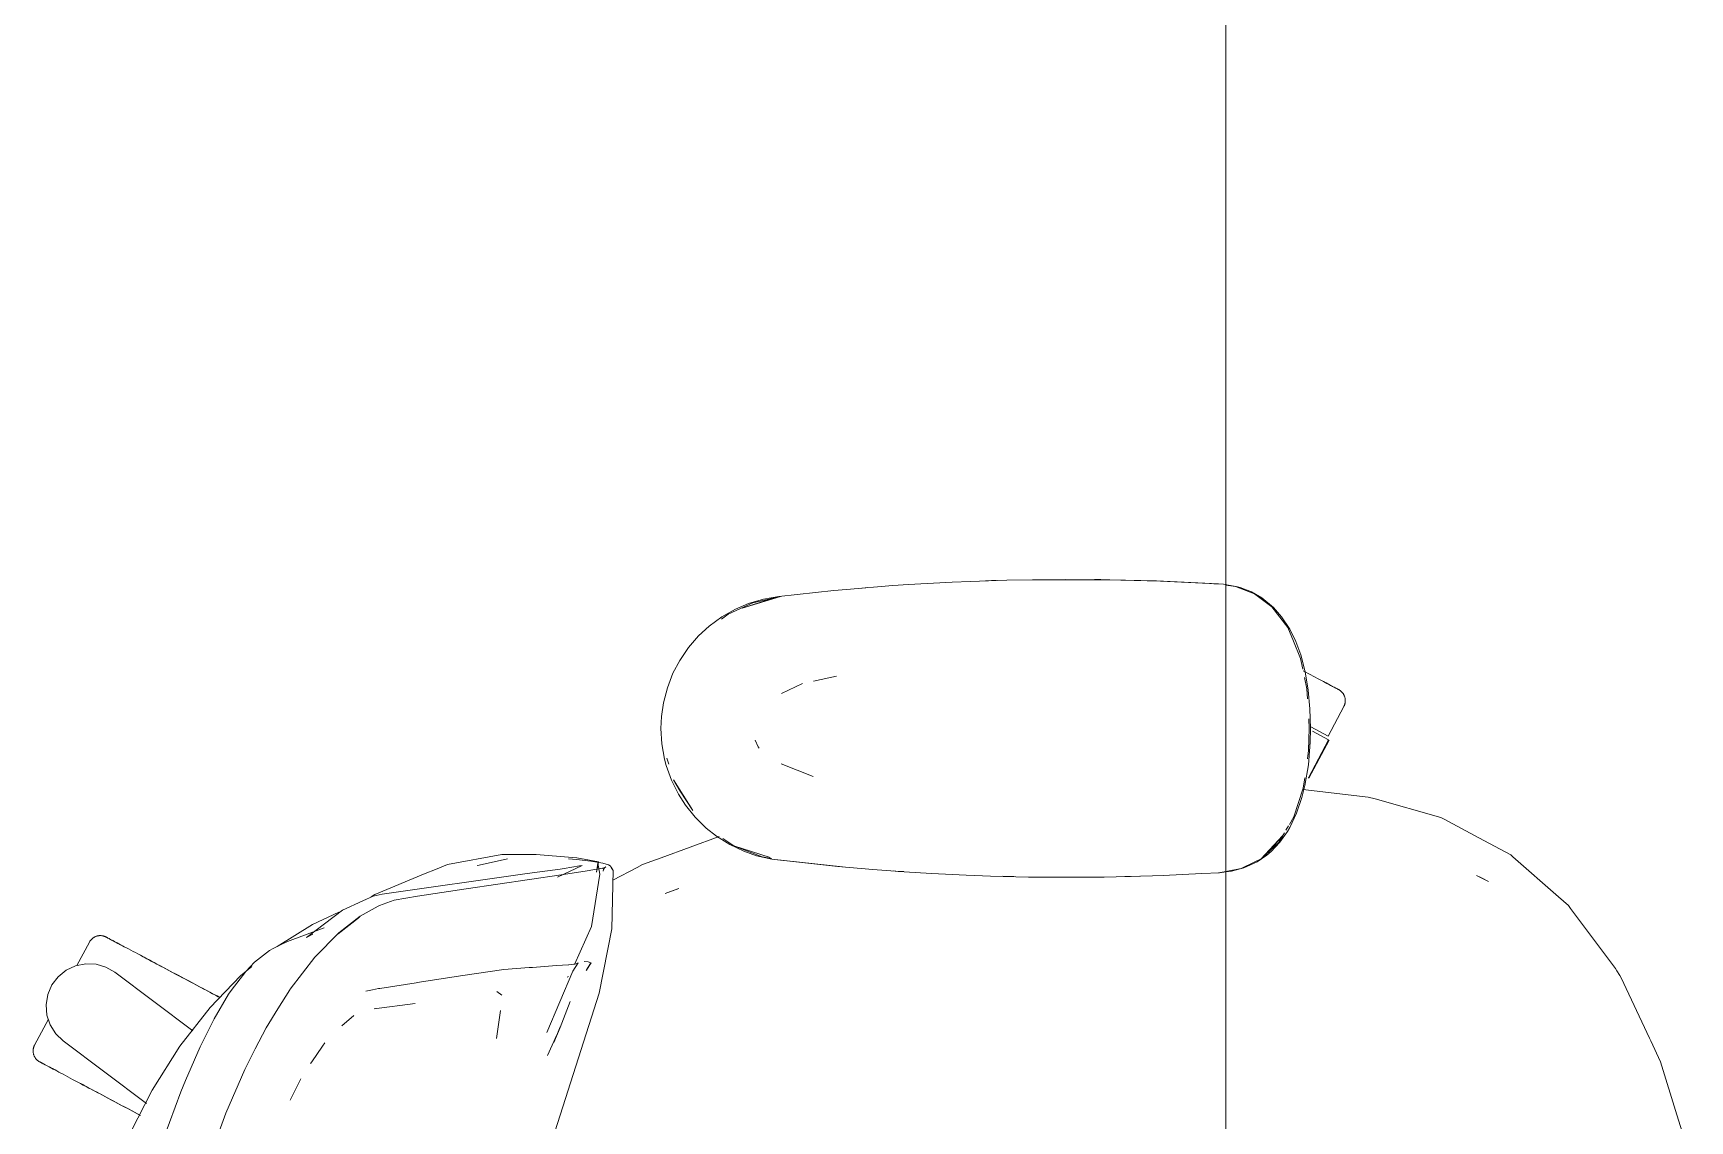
# Model space of a CAD drawing. Header units: millimetres. Extents: x 79795 to 317870, y -36033 to 97293.
# Drawn here: x 158379 to 158918, y 33325 to 33679 of the extents above; entities that cross this region are included whole.
import ezdxf

# ---------------------------------------------------------------- set-up
doc = ezdxf.new("R2010")
doc.units = ezdxf.units.MM
doc.header["$MEASUREMENT"] = 0
doc.layers.add('G-IMPT', color=8, linetype='CONTINUOUS', lineweight=9)
doc.layers.add('I-FURN', color=8, linetype='CONTINUOUS', lineweight=9)

msp = doc.modelspace()

# ---------------------------------------------------------------- linework, layer by layer
at = {"layer": 'G-IMPT'}
for p, q in [((158639.69, 33498.06), (158621.77, 33496.16)), ((158643.82, 33498.41), (158639.69, 33498.06)), ((158658.88, 33499.66), (158643.82, 33498.41)), ((158650.7, 33499.01), (158649.02, 33498.84)), ((158658.88, 33499.66), (158663.97, 33499.98)), ((158663.97, 33499.98), (158678.11, 33500.79)), ((158684.13, 33501.05), (158678.11, 33500.79)), ((158684.13, 33501.05), (158695.89, 33501.43)), ((158689.02, 33501.19), (158690.95, 33501.3)), ((158690.95, 33501.3), (158692.45, 33501.31)), ((158704.31, 33501.6), (158695.89, 33501.43)), ((158704.31, 33501.6), (158715.1, 33501.69)), ((158704.31, 33501.6), (158724.49, 33501.65)), ((158704.31, 33501.6), (158734.33, 33501.48)), ((158734.33, 33501.48), (158715.1, 33501.69)), ((158724.49, 33501.65), (158734.33, 33501.48)), ((158724.49, 33501.65), (158745.89, 33501.14)), ((158724.49, 33501.65), (158744.68, 33501.18)), ((158724.49, 33501.61), (158726.53, 33501.63)), ((158726.53, 33501.63), (158728.44, 33501.55)), ((158734.33, 33501.48), (158745.89, 33501.14)), ((158745.89, 33501.14), (158744.68, 33501.18)), ((158744.68, 33501.18), (158766.47, 33500.09)), ((158744.68, 33501.18), (158764.86, 33500.21)), ((158745.89, 33501.14), (158766.47, 33500.09)), ((158763.34, 33500.26), (158764.86, 33500.21)), ((158766.47, 33500.09), (158764.86, 33500.21)), ((158766.47, 33500.09), (158768.11, 33499.84)), ((158770.33, 33499.38), (158767.16, 33499.86)), ((158770.51, 33499.4), (158768.11, 33499.84)), ((158770.33, 33499.38), (158776.52, 33496.97)), ((158770.51, 33499.4), (158771.85, 33499.03)), ((158775.5, 33497.64), (158771.85, 33499.03)), ((158775.5, 33497.64), (158778.93, 33495.68)), ((158613.31, 33494.11), (158605.25, 33490.38)), ((158607.62, 33491.99), (158611.86, 33493.8)), ((158622.28, 33496.16), (158609.82, 33492.33)), ((158609.82, 33492.33), (158618.97, 33495.24)), ((158611.86, 33493.8), (158616.73, 33495.26)), ((158613.31, 33494.11), (158621.72, 33496.03)), ((158621.77, 33496.16), (158616.73, 33495.26)), ((158622.28, 33496.16), (158618.97, 33495.24)), ((158776.52, 33496.97), (158782.15, 33492.8)), ((158778.93, 33495.68), (158782.67, 33492.6)), ((158782.15, 33492.8), (158787.37, 33486.01)), ((158785.34, 33489.56), (158782.67, 33492.6)), ((158599.1, 33486.48), (158603.18, 33489.47)), ((158603.14, 33488.78), (158605.25, 33490.38)), ((158607.62, 33491.99), (158603.18, 33489.47)), ((158787.99, 33485.51), (158785.34, 33489.56)), ((158592.34, 33479.48), (158595.66, 33483.31)), ((158599.1, 33486.48), (158595.66, 33483.31)), ((158787.37, 33486.01), (158789.21, 33481.62)), ((158787.99, 33485.51), (158789.97, 33481.44)), ((158791.53, 33475.99), (158789.21, 33481.62)), ((158791.56, 33477.11), (158789.97, 33481.44)), ((158589.51, 33475.31), (158592.34, 33479.48)), ((158791.53, 33475.99), (158792.24, 33472.53)), ((158791.56, 33477.11), (158792.99, 33471.63)), ((158587.32, 33471.15), (158585.49, 33466.43)), ((158589.51, 33475.31), (158587.32, 33471.15)), ((158793.99, 33465.69), (158792.99, 33471.63)), ((158584.22, 33461.57), (158585.49, 33466.43)), ((158622.65, 33464.58), (158629.44, 33467.85)), ((158640.48, 33470.19), (158633.05, 33468.62)), ((158792.81, 33469.78), (158793.57, 33466.03)), ((158793.57, 33466.03), (158793.77, 33462.83)), ((158793.99, 33465.69), (158794.55, 33459.54)), ((158584.22, 33461.57), (158583.58, 33457.05)), ((158583.4, 33453.21), (158583.58, 33457.05)), ((158794.17, 33456.32), (158794.36, 33453.21)), ((158794.73, 33453.21), (158794.55, 33459.54)), ((158583.4, 33453.21), (158583.7, 33448.17)), ((158614.02, 33449.38), (158615.03, 33447.16)), ((158794.13, 33446.04), (158794.36, 33453.21)), ((158794.65, 33448.7), (158794.73, 33453.21)), ((158583.7, 33448.17), (158584.58, 33443.22)), ((158585.94, 33441.53), (158585.33, 33443.56)), ((158615.03, 33447.16), (158615.33, 33446.71)), ((158794.13, 33446.04), (158793.74, 33443.26)), ((158794.65, 33448.7), (158794.07, 33441.38)), ((158584.58, 33443.22), (158585.15, 33441.09)), ((158586.86, 33436.32), (158585.15, 33441.09)), ((158632.98, 33437.49), (158622.56, 33441.63)), ((158792.95, 33434.62), (158794.07, 33441.38)), ((158586.86, 33436.32), (158589.1, 33431.81)), ((158587.5, 33436.41), (158589.66, 33432.74)), ((158587.5, 33436.41), (158593.82, 33426.46)), ((158792.4, 33433.78), (158789.37, 33424.39)), ((158791.98, 33430.7), (158792.95, 33434.62)), ((158792.28, 33433.28), (158813.56, 33430.86)), ((158792.87, 33437.07), (158792.4, 33433.78)), ((158589.1, 33431.81), (158591.36, 33428.26)), ((158589.66, 33432.74), (158593.82, 33426.46)), ((158594.55, 33424.28), (158591.36, 33428.26)), ((158791.98, 33430.7), (158790.24, 33425.61)), ((158815.82, 33430.23), (158813.56, 33430.86)), ((158815.82, 33430.23), (158837.17, 33424.22)), ((158594.55, 33424.28), (158598.16, 33420.74)), ((158789.37, 33424.39), (158787.91, 33421.94)), ((158790.24, 33425.61), (158788.03, 33420.97)), ((158837.17, 33424.22), (158838.28, 33423.62)), ((158838.28, 33423.62), (158849.52, 33417.61)), ((158602.36, 33417.99), (158583.42, 33411.05)), ((158598.16, 33420.74), (158601.46, 33418.11)), ((158605.79, 33415.38), (158601.46, 33418.11)), ((158607.11, 33414.99), (158603.54, 33417.41)), ((158785.6, 33418.18), (158778.7, 33410.78)), ((158785.6, 33418.18), (158784.32, 33416.71)), ((158786.29, 33419.24), (158784.41, 33416.09)), ((158784.78, 33416.14), (158787.23, 33419.6)), ((158787.63, 33421.47), (158786.77, 33420.03)), ((158788.03, 33420.97), (158787.23, 33419.6)), ((158849.52, 33417.61), (158859.95, 33412.03)), ((158531.64, 33412.15), (158513.94, 33408.91)), ((158531.64, 33412.15), (158538.61, 33412.18)), ((158538.61, 33412.18), (158542.78, 33412.18)), ((158546.73, 33411.84), (158542.78, 33412.18)), ((158556.06, 33411.03), (158546.73, 33411.84)), ((158605.79, 33415.38), (158610.37, 33413.19)), ((158607.11, 33414.99), (158609.82, 33414.09)), ((158607.11, 33414.99), (158618.97, 33411.17)), ((158616.33, 33411.38), (158608.15, 33414.58)), ((158609.82, 33414.09), (158618.97, 33411.17)), ((158610.37, 33413.19), (158614.5, 33411.74)), ((158619.47, 33410.59), (158614.5, 33411.74)), ((158619.39, 33410.8), (158616.33, 33411.38)), ((158777.37, 33409.76), (158780.59, 33411.96)), ((158784.41, 33416.09), (158778.7, 33410.78)), ((158778.7, 33410.78), (158781.11, 33413.02)), ((158781.91, 33413.1), (158780.59, 33411.96)), ((158784.19, 33416.55), (158781.11, 33413.02)), ((158781.91, 33413.1), (158784.78, 33416.14)), ((158860.62, 33411.44), (158859.95, 33412.03)), ((158875.41, 33398.42), (158860.62, 33411.44)), ((158490.27, 33399.13), (158506.72, 33405.93)), ((158539.92, 33405.96), (158492.7, 33399.29)), ((158506.72, 33405.93), (158510.09, 33407.32)), ((158513.94, 33408.91), (158510.09, 33407.32)), ((158524.2, 33408.7), (158523.62, 33408.54)), ((158533.51, 33410.74), (158524.2, 33408.7)), ((158539.92, 33405.96), (158550.58, 33407.4)), ((158557.77, 33408.6), (158549.78, 33404.8)), ((158551.88, 33407.62), (158550.58, 33407.4)), ((158558.74, 33406.69), (158550.89, 33405.58)), ((158551.88, 33407.62), (158556.9, 33408.45)), ((158555.89, 33410.51), (158553.3, 33410.73)), ((158560.58, 33410), (158555.89, 33410.51)), ((158556.06, 33411.03), (158556.53, 33410.99)), ((158556.53, 33410.99), (158560.78, 33410.18)), ((158557.77, 33408.6), (158556.9, 33408.45)), ((158565, 33407.8), (158558.74, 33406.69)), ((158561.19, 33409.92), (158560.58, 33410)), ((158560.78, 33410.18), (158563.1, 33409.73)), ((158561.19, 33409.92), (158564.47, 33409.38)), ((158562.38, 33406.45), (158563.1, 33409.73)), ((158562.38, 33406.45), (158562.87, 33409.32)), ((158562.87, 33409.32), (158563.55, 33405.74)), ((158564.38, 33407.63), (158565.48, 33408.19)), ((158564.38, 33407.63), (158565, 33407.8)), ((158566.33, 33408.83), (158564.47, 33409.38)), ((158564.58, 33406.75), (158564.66, 33407.25)), ((158564.98, 33407.79), (158564.66, 33407.25)), ((158564.98, 33407.79), (158565.48, 33408.19)), ((158566.33, 33408.83), (158566.87, 33408.51)), ((158566.87, 33408.51), (158567.24, 33408.02)), ((158567.85, 33406.98), (158567.24, 33408.02)), ((158567.37, 33407.39), (158567.24, 33408.02)), ((158567.24, 33408.02), (158567.27, 33407.94)), ((158567.37, 33407.39), (158567.27, 33407.94)), ((158567.47, 33388), (158567.85, 33406.98)), ((158567.79, 33403.79), (158575.69, 33407.94)), ((158575.69, 33407.94), (158577.45, 33408.86)), ((158583.42, 33411.05), (158577.45, 33408.86)), ((158619.47, 33410.59), (158642.42, 33408.13)), ((158619.47, 33410.59), (158622.28, 33410.26)), ((158619.47, 33410.59), (158640.9, 33408.24)), ((158642.42, 33408.13), (158622.28, 33410.26)), ((158640.9, 33408.24), (158652.3, 33407.25)), ((158662.59, 33406.52), (158652.3, 33407.25)), ((158660.55, 33406.66), (158659.13, 33406.79)), ((158660.55, 33406.66), (158662.45, 33406.57)), ((158662.59, 33406.52), (158671.46, 33405.96)), ((158682.76, 33405.42), (158671.46, 33405.96)), ((158759.42, 33405.92), (158746.86, 33405.31)), ((158759.42, 33405.92), (158765.09, 33406.21)), ((158767.16, 33406.64), (158764.86, 33406.21)), ((158765.09, 33406.21), (158767.16, 33406.47)), ((158772.21, 33407.58), (158767.16, 33406.64)), ((158767.16, 33406.47), (158769.09, 33406.71)), ((158769.09, 33406.71), (158773.05, 33407.77)), ((158776.46, 33409.68), (158772.21, 33407.58)), ((158777.37, 33409.76), (158773.05, 33407.77)), ((158776.46, 33409.68), (158778.7, 33410.78)), ((158520.01, 33401.02), (158504.24, 33398.63)), ((158550.89, 33405.58), (158520.01, 33401.02)), ((158560.84, 33388.7), (158563.55, 33405.74)), ((158584.73, 33399.46), (158589.19, 33401.09)), ((158589.19, 33401.09), (158585.31, 33399.71)), ((158682.76, 33405.42), (158690.64, 33405.13)), ((158702.95, 33404.83), (158690.64, 33405.13)), ((158694.51, 33405.05), (158696.17, 33404.97)), ((158696.17, 33404.97), (158698.25, 33404.97)), ((158702.95, 33404.83), (158708.42, 33404.76)), ((158723.13, 33404.75), (158708.42, 33404.76)), ((158727.65, 33404.81), (158723.13, 33404.75)), ((158727.65, 33404.81), (158743.32, 33405.18)), ((158734.37, 33404.98), (158736.21, 33404.98)), ((158739.27, 33405.1), (158736.59, 33404.98)), ((158743.32, 33405.18), (158746.86, 33405.31)), ((158850.36, 33404.59), (158848.76, 33405.37)), ((158852.65, 33403.42), (158848.76, 33405.37)), ((158852.65, 33403.42), (158850.36, 33404.59)), ((158486.35, 33397.08), (158479.83, 33394.04)), ((158485.53, 33392.07), (158491.36, 33395.36)), ((158486.35, 33397.08), (158489.71, 33398.64)), ((158489.1, 33398.36), (158490.27, 33399.13)), ((158492.7, 33399.29), (158489.71, 33398.64)), ((158491.36, 33395.36), (158491.78, 33395.58)), ((158496.57, 33397.33), (158491.78, 33395.58)), ((158496.57, 33397.33), (158504.24, 33398.63)), ((158584.73, 33399.46), (158585.31, 33399.71)), ((158875.41, 33398.42), (158878.66, 33395.55)), ((158879.39, 33394.59), (158878.66, 33395.55)), ((158468.12, 33385.1), (158479.83, 33394.04)), ((158478.64, 33393.37), (158470.01, 33389.39)), ((158478.35, 33386.35), (158485.3, 33391.75)), ((158485.53, 33392.07), (158478.56, 33386.65)), ((158485.3, 33391.75), (158481.92, 33389.16)), ((158893.96, 33375.09), (158879.39, 33394.59)), ((158470.01, 33389.39), (158458.56, 33382.26)), ((158473.78, 33388.33), (158461.87, 33383.82)), ((158468.12, 33385.1), (158470.15, 33386.26)), ((158470.82, 33378.75), (158478.56, 33386.65)), ((158478.35, 33386.35), (158481.92, 33389.16)), ((158560.84, 33388.7), (158555.23, 33376.35)), ((158567.47, 33388), (158563.27, 33367.04)), ((158456.07, 33380.96), (158451.2, 33377.1)), ((158456.07, 33380.96), (158457.2, 33381.57)), ((158457.2, 33381.57), (158459.64, 33382.75)), ((158459.64, 33382.75), (158461.87, 33383.82)), ((158448.31, 33374.07), (158443.6, 33367.94)), ((158446.64, 33372.65), (158450.31, 33375.65)), ((158451.2, 33377.1), (158448.31, 33374.07)), ((158470.82, 33378.75), (158462.8, 33368.32)), ((158518.18, 33372.68), (158532.25, 33374.71)), ((158532.33, 33374.72), (158532.25, 33374.71)), ((158532.33, 33374.72), (158540.57, 33375.34)), ((158540.57, 33375.34), (158541.56, 33375.41)), ((158541.56, 33375.41), (158549.42, 33375.98)), ((158554.73, 33374.2), (158546.29, 33354.22)), ((158549.42, 33375.98), (158553.29, 33376.27)), ((158553.38, 33376.28), (158553.29, 33376.27)), ((158553.38, 33376.28), (158555.76, 33376.57)), ((158556.49, 33376.86), (158554.73, 33374.2)), ((158555.77, 33376.58), (158555.76, 33376.57)), ((158555.77, 33376.58), (158556.49, 33376.86)), ((158558.41, 33377.33), (158559.76, 33377.17)), ((158559.11, 33374.41), (158560.63, 33376.89)), ((158560.69, 33376.87), (158559.11, 33374.41)), ((158560.63, 33376.89), (158559.14, 33374.42)), ((158559.76, 33377.17), (158560.63, 33376.89)), ((158560.69, 33376.87), (158560.63, 33376.89)), ((158893.96, 33375.09), (158894.42, 33374.32)), ((158894.42, 33374.32), (158895.36, 33372.74)), ((158446.64, 33372.65), (158436.68, 33362.36)), ((158458.75, 33361.96), (158462.63, 33368.06)), ((158462.63, 33368.06), (158462.8, 33368.32)), ((158487.37, 33367.63), (158489.53, 33368.09)), ((158489.53, 33368.09), (158491.51, 33368.52)), ((158491.98, 33368.59), (158491.51, 33368.52)), ((158503.71, 33370.39), (158491.98, 33368.59)), ((158503.71, 33370.39), (158504.31, 33370.49)), ((158504.82, 33370.57), (158504.31, 33370.49)), ((158518.18, 33372.68), (158504.82, 33370.57)), ((158553.28, 33372.48), (158552.84, 33372.21)), ((158895.78, 33372.03), (158895.36, 33372.74)), ((158895.78, 33372.03), (158905.05, 33352.39)), ((158438, 33358.65), (158442.73, 33366.65)), ((158443.6, 33367.94), (158442.73, 33366.65)), ((158503.41, 33363.71), (158490.05, 33361.93)), ((158531.59, 33366.33), (158529.95, 33367.61)), ((158547.28, 33316.8), (158563.27, 33367.04)), ((158550.59, 33355.85), (158553.85, 33364.32)), ((158426.88, 33349.76), (158436.68, 33362.36)), ((158437.69, 33358.05), (158433.69, 33350.04)), ((158437.69, 33358.05), (158438, 33358.65)), ((158458.75, 33361.96), (158454.98, 33355.73)), ((158479.55, 33356.43), (158483.46, 33359.77)), ((158490.05, 33361.93), (158490.52, 33362.08)), ((158531.24, 33361.39), (158529.84, 33352.22)), ((158531.24, 33361.39), (158531.2, 33361.04)), ((158451.41, 33348.94), (158454.98, 33355.73)), ((158549.57, 33353.48), (158546.52, 33346.76)), ((158548.57, 33350.95), (158550.6, 33356.06)), ((158550.6, 33356.06), (158548.57, 33350.94)), ((158550.59, 33355.85), (158548.57, 33350.95)), ((158905.05, 33352.39), (158905.48, 33351.47)), ((158417.9, 33335.46), (158426.88, 33349.76)), ((158433.47, 33349.6), (158428.7, 33338.64)), ((158433.47, 33349.6), (158433.69, 33350.04)), ((158451.41, 33348.94), (158448.03, 33342.22)), ((158473.28, 33349.8), (158469.78, 33344.67)), ((158473.28, 33349.8), (158474.03, 33350.9)), ((158908.67, 33344.71), (158905.48, 33351.47)), ((158441.85, 33327.99), (158448.03, 33342.22)), ((158469.78, 33344.67), (158469.39, 33344.09)), ((158908.67, 33344.71), (158913.99, 33327.44)), ((158428.7, 33338.64), (158427.22, 33334.96)), ((158466.25, 33339.19), (158462.71, 33332.22)), ((158410.81, 33321.68), (158417.9, 33335.46)), ((158421.62, 33319.89), (158427.22, 33334.96)), ((158436.39, 33313.11), (158441.85, 33327.99)), ((158913.99, 33327.44), (158918.19, 33313.83))]:
    msp.add_line(p, q, dxfattribs=at)
at = {"layer": 'I-FURN'}
for p, q in [((158767.16, 34217.67), (158767.16, 32617.67)), ((158767.16, 32617.67), (158767.16, 34217.67)), ((158793.22, 33471.51), (158792.38, 33471.95)), ((158794.03, 33471.07), (158793.22, 33471.51)), ((158794.82, 33470.66), (158794.03, 33471.07)), ((158795.58, 33470.25), (158794.82, 33470.66)), ((158796.31, 33469.86), (158795.58, 33470.25)), ((158797.02, 33469.48), (158796.31, 33469.86)), ((158797.7, 33469.12), (158797.02, 33469.48)), ((158798.35, 33468.78), (158797.7, 33469.12)), ((158798.96, 33468.45), (158798.35, 33468.78)), ((158799.55, 33468.14), (158798.96, 33468.45)), ((158799.24, 33468.31), (158799.8, 33468)), ((158800.1, 33467.85), (158799.55, 33468.14)), ((158799.8, 33468), (158800.34, 33467.72)), ((158800.61, 33467.57), (158800.1, 33467.85)), ((158800.34, 33467.72), (158800.84, 33467.45)), ((158801.1, 33467.32), (158800.61, 33467.57)), ((158800.84, 33467.45), (158801.31, 33467.2)), ((158801.54, 33467.08), (158801.1, 33467.32)), ((158801.31, 33467.2), (158801.74, 33466.98)), ((158801.95, 33466.86), (158801.54, 33467.08)), ((158801.74, 33466.98), (158802.13, 33466.77)), ((158802.33, 33466.66), (158801.95, 33466.86)), ((158802.13, 33466.77), (158802.48, 33466.58)), ((158802.66, 33466.48), (158802.33, 33466.66)), ((158802.48, 33466.58), (158802.8, 33466.41)), ((158802.96, 33466.33), (158802.66, 33466.48)), ((158802.8, 33466.41), (158803.08, 33466.26)), ((158803.22, 33466.19), (158802.96, 33466.33)), ((158803.08, 33466.26), (158803.32, 33466.13)), ((158803.44, 33466.07), (158803.22, 33466.19)), ((158803.32, 33466.13), (158803.52, 33466.03)), ((158803.62, 33465.98), (158803.44, 33466.07)), ((158803.52, 33466.03), (158803.69, 33465.94)), ((158803.76, 33465.9), (158803.62, 33465.98)), ((158803.69, 33465.94), (158803.81, 33465.87)), ((158803.86, 33465.85), (158803.76, 33465.9)), ((158803.81, 33465.87), (158803.89, 33465.83)), ((158803.92, 33465.82), (158803.86, 33465.85)), ((158803.89, 33465.83), (158803.93, 33465.81)), ((158803.94, 33465.81), (158803.92, 33465.82)), ((158803.93, 33465.81), (158803.94, 33465.81)), ((158803.94, 33465.81), (158804.08, 33465.73)), ((158804.08, 33465.73), (158804.22, 33465.64)), ((158804.22, 33465.64), (158804.35, 33465.55)), ((158804.35, 33465.55), (158804.48, 33465.46)), ((158804.48, 33465.46), (158804.61, 33465.36)), ((158804.61, 33465.36), (158804.73, 33465.25)), ((158804.73, 33465.25), (158804.85, 33465.14)), ((158804.85, 33465.14), (158804.96, 33465.03)), ((158800.45, 33450.67), (158805.6, 33460.36)), ((158804.96, 33465.03), (158805.07, 33464.91)), ((158805.07, 33464.91), (158805.17, 33464.79)), ((158805.17, 33464.79), (158805.27, 33464.66)), ((158805.27, 33464.66), (158805.37, 33464.53)), ((158805.37, 33464.53), (158805.45, 33464.4)), ((158805.45, 33464.4), (158805.54, 33464.26)), ((158805.54, 33464.26), (158805.62, 33464.12)), ((158805.62, 33460.39), (158805.6, 33460.36)), ((158805.62, 33464.12), (158805.69, 33463.97)), ((158805.69, 33460.54), (158805.62, 33460.39)), ((158805.69, 33463.97), (158805.75, 33463.82)), ((158805.76, 33460.69), (158805.69, 33460.54)), ((158805.75, 33463.82), (158805.81, 33463.67)), ((158805.82, 33460.84), (158805.76, 33460.69)), ((158805.81, 33463.67), (158805.87, 33463.52)), ((158805.87, 33460.99), (158805.82, 33460.84)), ((158805.87, 33463.52), (158805.92, 33463.37)), ((158805.92, 33461.14), (158805.87, 33460.99)), ((158805.92, 33463.37), (158805.96, 33463.21)), ((158805.96, 33461.3), (158805.92, 33461.14)), ((158805.96, 33463.21), (158805.99, 33463.06)), ((158806, 33461.45), (158805.96, 33461.3)), ((158805.99, 33463.06), (158806.02, 33462.9)), ((158806.02, 33461.61), (158806, 33461.45)), ((158806.02, 33462.9), (158806.05, 33462.74)), ((158806.05, 33461.77), (158806.02, 33461.61)), ((158806.05, 33462.74), (158806.06, 33462.58)), ((158806.06, 33461.93), (158806.05, 33461.77)), ((158806.06, 33462.58), (158806.07, 33462.42)), ((158806.07, 33462.09), (158806.06, 33461.93)), ((158806.07, 33462.42), (158806.08, 33462.26)), ((158806.08, 33462.26), (158806.07, 33462.09)), ((158800.64, 33449.44), (158794.07, 33437.08)), ((158794.24, 33436.99), (158800.81, 33449.35)), ((158794.82, 33453.66), (158800.45, 33450.67)), ((158795.35, 33452.25), (158800.64, 33449.44)), ((158794.07, 33437.08), (158793.97, 33437.13)), ((158397.75, 33384.16), (158397.85, 33384.29)), ((158397.85, 33384.29), (158397.96, 33384.41)), ((158397.96, 33384.41), (158398.07, 33384.53)), ((158398.07, 33384.53), (158398.18, 33384.64)), ((158398.18, 33384.64), (158398.3, 33384.75)), ((158398.3, 33384.75), (158398.42, 33384.85)), ((158398.42, 33384.85), (158398.55, 33384.95)), ((158398.55, 33384.95), (158398.68, 33385.05)), ((158398.68, 33385.05), (158398.82, 33385.14)), ((158398.82, 33385.14), (158398.95, 33385.22)), ((158398.95, 33385.22), (158399.1, 33385.3)), ((158399.1, 33385.3), (158399.24, 33385.37)), ((158399.24, 33385.37), (158399.39, 33385.44)), ((158399.39, 33385.44), (158399.54, 33385.5)), ((158399.54, 33385.5), (158399.69, 33385.55)), ((158399.69, 33385.55), (158399.84, 33385.6)), ((158399.84, 33385.6), (158400, 33385.64)), ((158400, 33385.64), (158400.15, 33385.67)), ((158400.15, 33385.67), (158400.31, 33385.7)), ((158400.31, 33385.7), (158400.47, 33385.73)), ((158400.47, 33385.73), (158400.63, 33385.74)), ((158400.63, 33385.74), (158400.79, 33385.75)), ((158400.79, 33385.75), (158400.96, 33385.76)), ((158400.96, 33385.76), (158401.12, 33385.75)), ((158401.12, 33385.75), (158401.28, 33385.74)), ((158401.28, 33385.74), (158401.44, 33385.73)), ((158401.44, 33385.73), (158401.6, 33385.71)), ((158401.6, 33385.71), (158401.76, 33385.68)), ((158401.76, 33385.68), (158401.91, 33385.64)), ((158401.91, 33385.64), (158402.07, 33385.6)), ((158402.07, 33385.6), (158402.22, 33385.55)), ((158402.22, 33385.55), (158402.38, 33385.5)), ((158402.38, 33385.5), (158402.53, 33385.44)), ((158402.53, 33385.44), (158402.67, 33385.38)), ((158402.67, 33385.38), (158402.82, 33385.31)), ((158402.82, 33385.31), (158402.86, 33385.28)), ((158402.86, 33385.28), (158402.88, 33385.27)), ((158402.9, 33385.26), (158402.86, 33385.28)), ((158402.86, 33385.28), (158402.86, 33385.28)), ((158402.88, 33385.27), (158402.94, 33385.24)), ((158402.99, 33385.22), (158402.9, 33385.26)), ((158402.94, 33385.24), (158403.04, 33385.19)), ((158403.11, 33385.15), (158402.99, 33385.22)), ((158403.04, 33385.19), (158403.18, 33385.11)), ((158403.27, 33385.07), (158403.11, 33385.15)), ((158403.18, 33385.11), (158403.36, 33385.02)), ((158403.47, 33384.96), (158403.27, 33385.07)), ((158403.36, 33385.02), (158403.58, 33384.9)), ((158403.71, 33384.83), (158403.47, 33384.96)), ((158403.58, 33384.9), (158403.83, 33384.76)), ((158403.99, 33384.68), (158403.71, 33384.83)), ((158403.83, 33384.76), (158404.13, 33384.61)), ((158404.31, 33384.51), (158403.99, 33384.68)), ((158404.13, 33384.61), (158404.47, 33384.43)), ((158404.66, 33384.32), (158404.31, 33384.51)), ((158404.47, 33384.43), (158404.84, 33384.23)), ((158405.06, 33384.11), (158404.66, 33384.32)), ((158404.84, 33384.23), (158405.25, 33384.01)), ((158397.41, 33383.62), (158393.37, 33376.04)), ((158397.41, 33383.62), (158397.48, 33383.76)), ((158397.48, 33383.76), (158397.57, 33383.9)), ((158397.57, 33383.9), (158397.66, 33384.03)), ((158397.66, 33384.03), (158397.75, 33384.16)), ((158405.49, 33383.89), (158405.06, 33384.11)), ((158405.25, 33384.01), (158405.7, 33383.77)), ((158405.95, 33383.64), (158405.49, 33383.89)), ((158405.7, 33383.77), (158406.18, 33383.52)), ((158406.45, 33383.37), (158405.95, 33383.64)), ((158406.18, 33383.52), (158406.7, 33383.24)), ((158406.99, 33383.09), (158406.45, 33383.37)), ((158406.7, 33383.24), (158407.25, 33382.95)), ((158407.56, 33382.78), (158406.99, 33383.09)), ((158407.25, 33382.95), (158407.83, 33382.64)), ((158408.16, 33382.46), (158407.56, 33382.78)), ((158408.79, 33382.13), (158408.16, 33382.46)), ((158409.46, 33381.77), (158408.79, 33382.13)), ((158410.15, 33381.41), (158409.46, 33381.77)), ((158410.87, 33381.02), (158410.15, 33381.41)), ((158411.62, 33380.62), (158410.87, 33381.02)), ((158412.4, 33380.21), (158411.62, 33380.62)), ((158413.2, 33379.78), (158412.4, 33380.21)), ((158414.02, 33379.35), (158413.2, 33379.78)), ((158413.58, 33379.58), (158414.41, 33379.14)), ((158414.87, 33378.9), (158414.02, 33379.35)), ((158414.41, 33379.14), (158415.27, 33378.69)), ((158415.74, 33378.43), (158414.87, 33378.9)), ((158387.25, 33372.37), (158389.87, 33374.5)), ((158389.87, 33374.5), (158392.92, 33375.94)), ((158392.92, 33375.94), (158396.22, 33376.61)), ((158396.22, 33376.61), (158399.59, 33376.47)), ((158399.59, 33376.47), (158402.83, 33375.53)), ((158402.83, 33375.53), (158405.75, 33373.84)), ((158405.75, 33373.84), (158431.07, 33354.76)), ((158415.27, 33378.69), (158416.15, 33378.22)), ((158416.63, 33377.96), (158415.74, 33378.43)), ((158416.15, 33378.22), (158417.04, 33377.74)), ((158417.53, 33377.48), (158416.63, 33377.96)), ((158417.04, 33377.74), (158417.95, 33377.26)), ((158418.45, 33376.99), (158417.53, 33377.48)), ((158417.95, 33377.26), (158418.88, 33376.76)), ((158419.39, 33376.49), (158418.45, 33376.99)), ((158418.88, 33376.76), (158419.83, 33376.26)), ((158420.34, 33375.99), (158419.39, 33376.49)), ((158419.83, 33376.26), (158420.79, 33375.75)), ((158421.31, 33375.47), (158420.34, 33375.99)), ((158420.79, 33375.75), (158421.75, 33375.24)), ((158422.28, 33374.96), (158421.31, 33375.47)), ((158421.75, 33375.24), (158422.73, 33374.72)), ((158423.27, 33374.43), (158422.28, 33374.96)), ((158422.73, 33374.72), (158423.72, 33374.19)), ((158424.26, 33373.91), (158423.27, 33374.43)), ((158423.72, 33374.19), (158424.71, 33373.66)), ((158425.25, 33373.38), (158424.26, 33373.91)), ((158424.71, 33373.66), (158425.71, 33373.13)), ((158383.89, 33366.58), (158385.22, 33369.68)), ((158385.22, 33369.68), (158387.25, 33372.37)), ((158426.26, 33372.84), (158425.25, 33373.38)), ((158425.71, 33373.13), (158426.72, 33372.6)), ((158427.26, 33372.31), (158426.26, 33372.84)), ((158426.72, 33372.6), (158427.72, 33372.06)), ((158428.26, 33371.77), (158427.26, 33372.31)), ((158427.72, 33372.06), (158428.73, 33371.53)), ((158429.27, 33371.24), (158428.26, 33371.77)), ((158428.73, 33371.53), (158429.73, 33370.99)), ((158430.27, 33370.71), (158429.27, 33371.24)), ((158429.73, 33370.99), (158430.73, 33370.46)), ((158431.27, 33370.18), (158430.27, 33370.71)), ((158430.73, 33370.46), (158431.73, 33369.93)), ((158432.27, 33369.65), (158431.27, 33370.18)), ((158431.73, 33369.93), (158432.72, 33369.41)), ((158433.25, 33369.12), (158432.27, 33369.65)), ((158432.72, 33369.41), (158433.7, 33368.88)), ((158434.23, 33368.6), (158433.25, 33369.12)), ((158433.7, 33368.88), (158434.68, 33368.36)), ((158435.2, 33368.09), (158434.23, 33368.6)), ((158434.68, 33368.36), (158435.64, 33367.85)), ((158436.16, 33367.58), (158435.2, 33368.09)), ((158383.35, 33363.25), (158383.89, 33366.58)), ((158383.62, 33359.88), (158383.35, 33363.25)), ((158435.64, 33367.85), (158436.59, 33367.35)), ((158437.1, 33367.08), (158436.16, 33367.58)), ((158436.59, 33367.35), (158437.53, 33366.85)), ((158438.03, 33366.58), (158437.1, 33367.08)), ((158437.53, 33366.85), (158438.45, 33366.36)), ((158438.95, 33366.1), (158438.03, 33366.58)), ((158438.45, 33366.36), (158439.36, 33365.88)), ((158439.84, 33365.62), (158438.95, 33366.1)), ((158384.07, 33358.53), (158379.59, 33350.12)), ((158384.68, 33356.68), (158383.62, 33359.88)), ((158386.48, 33353.83), (158384.68, 33356.68)), ((158388.91, 33351.49), (158386.48, 33353.83)), ((158379.12, 33348.38), (158379.13, 33348.54)), ((158379.12, 33348.22), (158379.12, 33348.38)), ((158379.13, 33348.06), (158379.12, 33348.22)), ((158379.13, 33348.54), (158379.15, 33348.7)), ((158379.14, 33347.9), (158379.13, 33348.06)), ((158379.15, 33347.74), (158379.14, 33347.9)), ((158379.15, 33348.7), (158379.17, 33348.86)), ((158379.17, 33347.58), (158379.15, 33347.74)), ((158379.17, 33348.86), (158379.2, 33349.02)), ((158379.2, 33347.42), (158379.17, 33347.58)), ((158379.2, 33349.02), (158379.24, 33349.18)), ((158379.24, 33347.26), (158379.2, 33347.42)), ((158379.24, 33349.18), (158379.28, 33349.33)), ((158379.28, 33347.11), (158379.24, 33347.26)), ((158379.28, 33349.33), (158379.32, 33349.49)), ((158379.33, 33346.95), (158379.28, 33347.11)), ((158379.32, 33349.49), (158379.38, 33349.64)), ((158379.38, 33346.8), (158379.33, 33346.95)), ((158379.38, 33349.64), (158379.44, 33349.79)), ((158379.44, 33346.65), (158379.38, 33346.8)), ((158379.44, 33349.79), (158379.5, 33349.94)), ((158379.51, 33346.5), (158379.44, 33346.65)), ((158379.5, 33349.94), (158379.57, 33350.08)), ((158379.58, 33346.36), (158379.51, 33346.5)), ((158379.57, 33350.08), (158379.59, 33350.12)), ((158415.97, 33331.09), (158388.91, 33351.49)), ((158379.66, 33346.22), (158379.58, 33346.36)), ((158379.74, 33346.08), (158379.66, 33346.22)), ((158379.83, 33345.95), (158379.74, 33346.08)), ((158379.92, 33345.81), (158379.83, 33345.95)), ((158380.02, 33345.69), (158379.92, 33345.81)), ((158380.13, 33345.56), (158380.02, 33345.69)), ((158380.24, 33345.45), (158380.13, 33345.56)), ((158380.35, 33345.33), (158380.24, 33345.45)), ((158380.47, 33345.22), (158380.35, 33345.33)), ((158380.59, 33345.12), (158380.47, 33345.22)), ((158380.72, 33345.02), (158380.59, 33345.12)), ((158380.85, 33344.92), (158380.72, 33345.02)), ((158380.98, 33344.83), (158380.85, 33344.92)), ((158381.12, 33344.75), (158380.98, 33344.83)), ((158381.26, 33344.67), (158381.12, 33344.75)), ((158381.27, 33344.67), (158381.26, 33344.67)), ((158381.26, 33344.67), (158381.28, 33344.66)), ((158381.31, 33344.64), (158381.27, 33344.67)), ((158381.28, 33344.66), (158381.34, 33344.63)), ((158381.39, 33344.6), (158381.31, 33344.64)), ((158381.34, 33344.63), (158381.44, 33344.57)), ((158381.51, 33344.54), (158381.39, 33344.6)), ((158381.44, 33344.57), (158381.58, 33344.5)), ((158381.67, 33344.45), (158381.51, 33344.54)), ((158381.58, 33344.5), (158381.76, 33344.4)), ((158381.87, 33344.34), (158381.67, 33344.45)), ((158381.76, 33344.4), (158381.98, 33344.29)), ((158382.12, 33344.21), (158381.87, 33344.34)), ((158381.98, 33344.29), (158382.24, 33344.15)), ((158382.39, 33344.07), (158382.12, 33344.21)), ((158382.24, 33344.15), (158382.54, 33343.99)), ((158382.71, 33343.9), (158382.39, 33344.07)), ((158382.54, 33343.99), (158382.87, 33343.81)), ((158383.07, 33343.71), (158382.71, 33343.9)), ((158382.87, 33343.81), (158383.24, 33343.61)), ((158383.46, 33343.5), (158383.07, 33343.71)), ((158383.24, 33343.61), (158383.65, 33343.4)), ((158383.89, 33343.27), (158383.46, 33343.5)), ((158383.65, 33343.4), (158384.1, 33343.16)), ((158384.36, 33343.02), (158383.89, 33343.27)), ((158384.1, 33343.16), (158384.58, 33342.9)), ((158384.86, 33342.76), (158384.36, 33343.02)), ((158384.58, 33342.9), (158385.1, 33342.63)), ((158385.39, 33342.47), (158384.86, 33342.76)), ((158385.1, 33342.63), (158385.65, 33342.33)), ((158385.96, 33342.17), (158385.39, 33342.47)), ((158385.65, 33342.33), (158386.24, 33342.02)), ((158386.24, 33342.02), (158386.85, 33341.7)), ((158386.85, 33341.7), (158387.5, 33341.35)), ((158387.5, 33341.35), (158388.18, 33340.99)), ((158388.18, 33340.99), (158388.88, 33340.62)), ((158388.88, 33340.62), (158389.62, 33340.22)), ((158389.62, 33340.22), (158390.38, 33339.82)), ((158390.38, 33339.82), (158391.17, 33339.4)), ((158391.17, 33339.4), (158391.98, 33338.97)), ((158391.98, 33338.97), (158392.82, 33338.53)), ((158392.82, 33338.53), (158393.67, 33338.07)), ((158393.67, 33338.07), (158394.55, 33337.6)), ((158394.55, 33337.6), (158395.45, 33337.13)), ((158395.94, 33336.87), (158395.03, 33337.35)), ((158395.45, 33337.13), (158396.36, 33336.64)), ((158396.86, 33336.38), (158395.94, 33336.87)), ((158396.36, 33336.64), (158397.29, 33336.15)), ((158397.8, 33335.88), (158396.86, 33336.38)), ((158397.29, 33336.15), (158398.23, 33335.64)), ((158398.75, 33335.37), (158397.8, 33335.88)), ((158398.23, 33335.64), (158399.19, 33335.14)), ((158399.71, 33334.86), (158398.75, 33335.37)), ((158399.19, 33335.14), (158400.16, 33334.62)), ((158400.69, 33334.34), (158399.71, 33334.86)), ((158400.16, 33334.62), (158401.14, 33334.1)), ((158401.67, 33333.82), (158400.69, 33334.34)), ((158401.14, 33334.1), (158402.13, 33333.58)), ((158402.66, 33333.29), (158401.67, 33333.82)), ((158402.13, 33333.58), (158403.12, 33333.05)), ((158403.66, 33332.76), (158402.66, 33333.29)), ((158403.12, 33333.05), (158404.12, 33332.52)), ((158404.66, 33332.23), (158403.66, 33332.76)), ((158404.12, 33332.52), (158405.12, 33331.98)), ((158405.66, 33331.69), (158404.66, 33332.23)), ((158405.12, 33331.98), (158406.13, 33331.45)), ((158406.67, 33331.16), (158405.66, 33331.69)), ((158406.13, 33331.45), (158407.13, 33330.91)), ((158407.67, 33330.62), (158406.67, 33331.16)), ((158407.13, 33330.91), (158408.14, 33330.38)), ((158408.68, 33330.09), (158407.67, 33330.62)), ((158408.14, 33330.38), (158409.14, 33329.85)), ((158409.68, 33329.56), (158408.68, 33330.09)), ((158409.14, 33329.85), (158410.13, 33329.32)), ((158410.67, 33329.03), (158409.68, 33329.56)), ((158410.13, 33329.32), (158411.13, 33328.79)), ((158411.66, 33328.51), (158410.67, 33329.03)), ((158411.13, 33328.79), (158412.11, 33328.27)), ((158412.64, 33327.99), (158411.66, 33328.51)), ((158412.11, 33328.27), (158413.08, 33327.75)), ((158413.6, 33327.47), (158412.64, 33327.99)), ((158413.08, 33327.75), (158414.05, 33327.24))]:
    msp.add_line(p, q, dxfattribs=at)

doc.saveas('drawing.dxf')
